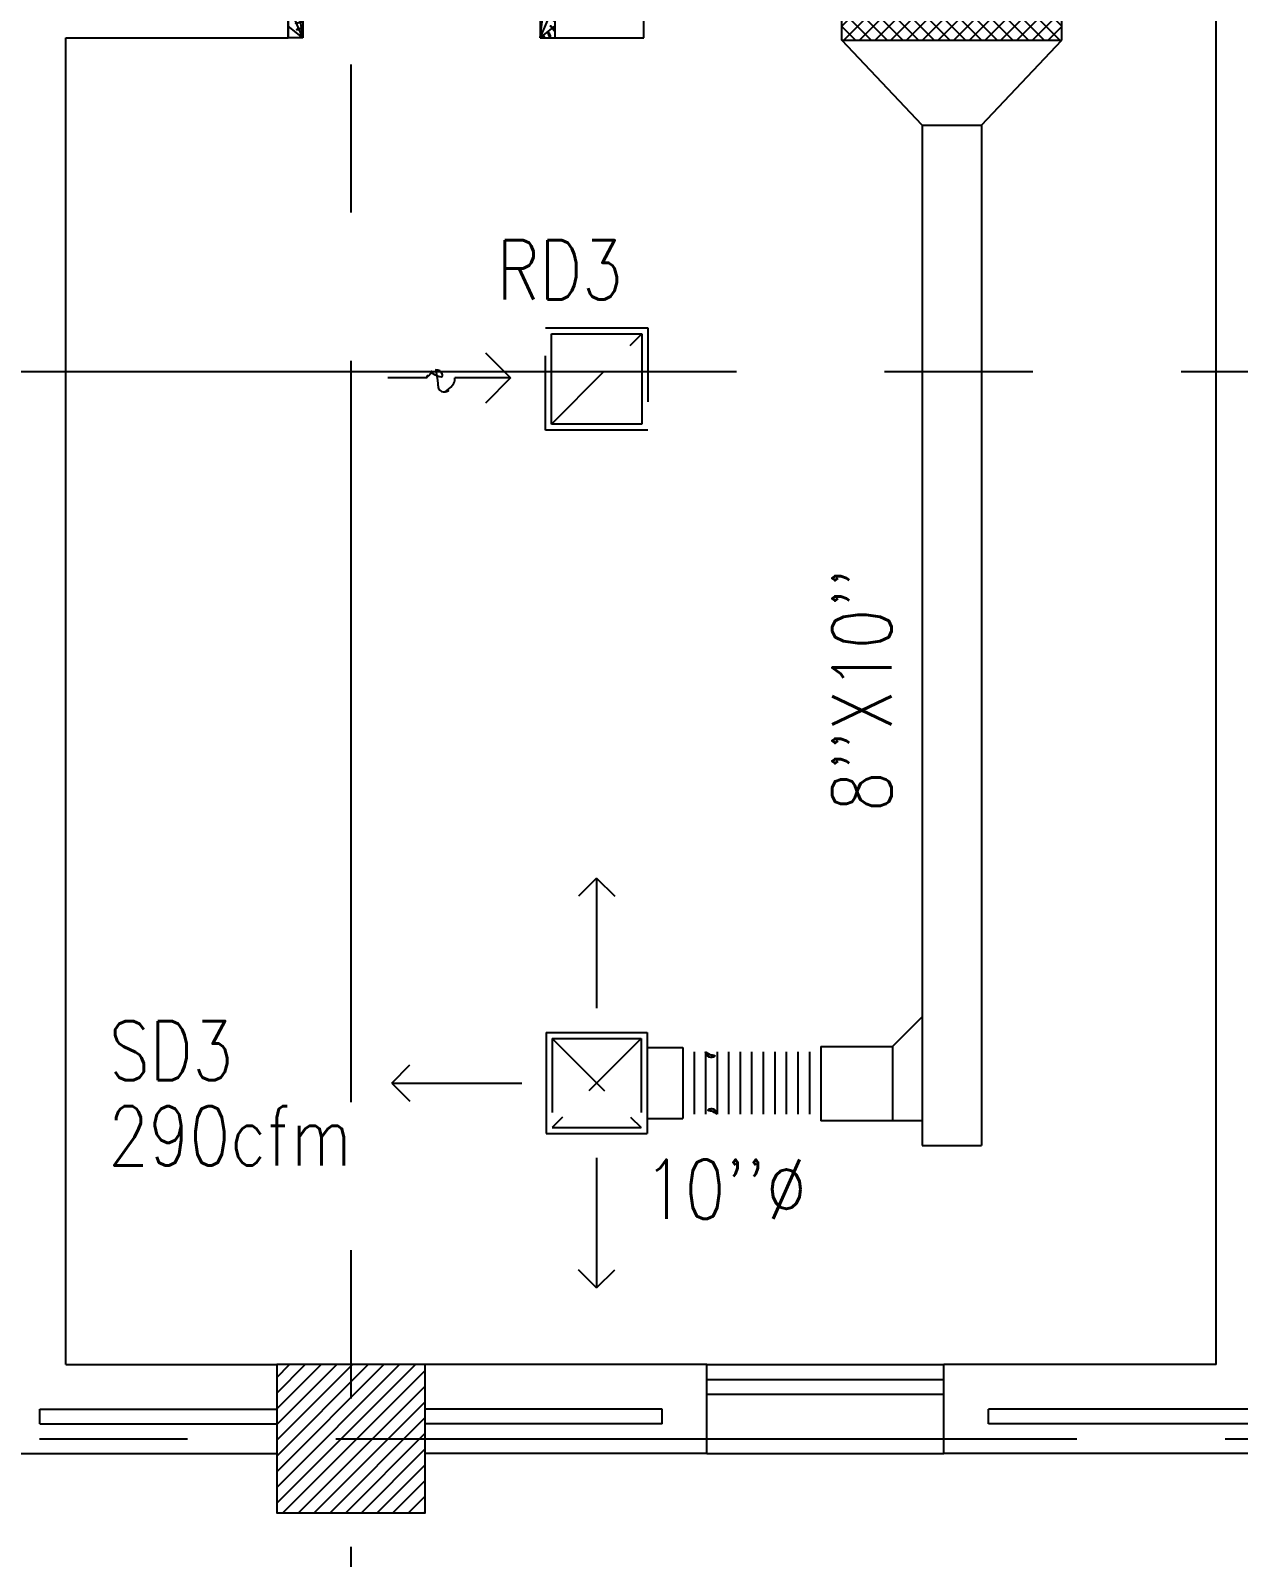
# Model space of a CAD drawing. Extents: x 417866029 to 417866302, y 43498040 to 43498122.
# Drawn here: x 417866064.45 to 417866068.53, y 43498046.29 to 43498051.44 of the extents above; entities that cross this region are included whole.
import ezdxf

# ---------------------------------------------------------------- set-up
doc = ezdxf.new("R2010")
doc.units = 0
doc.header["$MEASUREMENT"] = 0
doc.linetypes.add('CENTERX2', pattern=[4, 2.5, -0.5, 0.5, -0.5])
doc.linetypes.add('HIDDEN', pattern=[0.375, 0.25, -0.125])
doc.layers.get('0').update_dxf_attribs({"linetype": 'CONTINUOUS'})
for name, color, linetype in [('AXES', 11, 'CENTERX2'), ('COL', 7, 'CONTINUOUS'), ('DOOR', 9, 'CONTINUOUS'), ('DUCT', 6, 'CONTINUOUS'), ('FCU', 6, 'CONTINUOUS'), ('HAT', 11, 'CONTINUOUS'), ('INSUL', 9, 'CONTINUOUS'), ('M-AC-FLEX', 7, 'CONTINUOUS'), ('M-EGU.', 2, 'CONTINUOUS'), ('M-TEXT', 2, 'CONTINUOUS'), ('WALL', 9, 'CONTINUOUS'), ('WIN', 9, 'CONTINUOUS')]:
    doc.layers.add(name, color=color, linetype=linetype)
doc.styles.add('ROMANS', font='ROMANS.shx', dxfattribs={"width": 0.6})

# ---------------------------------------------------------------- blocks, each defined once
blk = doc.blocks.new('DOOR90')
at = {"layer": 'DOOR', "color": 7, "linetype": 'ByBlock'}
for p, q in [((-150, 0), (0, 0)), ((-150, 0), (-150, -25)), ((0, -50), (-113.7, 0)), ((0, -50), (-40.1, 0)), ((0, -50), (0, 0)), ((-1000, -25), (-1050, -25)), ((-1050, -75), (-1050, -25)), ((-1050, -25), (-1050, -75)), ((-1000, -42), (-1020, -42)), ((-1020, -42), (-1020, -58)), ((-1000, -25), (-1000, -42)), ((-877.6, -17.8), (-967.6, -17.8)), ((-967.6, -25), (-967.6, -17.8)), ((-955, -8.8), (-890.2, -8.8)), ((-955, -17.8), (-955, -8.8)), ((-955, -17.8), (-890.2, -17.8)), ((-890.2, -17.8), (-890.2, -8.8)), ((-877.6, -25), (-877.6, -17.8)), ((-200, -25), (-150, -25)), ((-200, -42), (-200, -25)), ((-180, -42), (-200, -42)), ((-180, -58), (-180, -42)), ((-150, -25), (-100, -25)), ((-150, -75), (-150, -25)), ((-100, -25), (-100, -50)), ((0, -50), (-100, -36.6)), ((-100, -50), (0, -50)), ((-1000, -75), (-1050, -75)), ((-1000, -58), (-1020, -58)), ((-1000, -58), (-1000, -75)), ((-967.6, -75), (-967.6, -82.2)), ((-877.6, -82.2), (-967.6, -82.2)), ((-955, -82.2), (-890.2, -82.2)), ((-955, -82.2), (-955, -91.2)), ((-955, -91.2), (-890.2, -91.2)), ((-890.2, -82.2), (-890.2, -91.2)), ((-877.6, -75), (-877.6, -82.2)), ((-200, -58), (-180, -58)), ((-200, -75), (-200, -58)), ((-150, -75), (-200, -75)), ((-150, -875), (-100, -875)), ((-150, -900), (-150, -875)), ((0, -850), (-113.7, -900)), ((-100, -875), (-100, -850)), ((0, -850), (-100, -863.4)), ((-100, -850), (0, -850)), ((0, -850), (-40.1, -900)), ((0, -850), (0, -900)), ((-150, -900), (0, -900)), ((0, -900), (-150, -900))]:
    blk.add_line(p, q, dxfattribs=at)
at = {"layer": 'DOOR', "linetype": 'ByBlock'}
for p, q in [((-200, -25), (-1000, -25)), ((-200, -42), (-1000, -42)), ((-200, -58), (-1000, -58)), ((-1000, -75), (-200, -75))]:
    blk.add_line(p, q, dxfattribs=at)
at = {"layer": 'DOOR', "color": 7, "linetype": 'ByBlock'}
for centre in [(-922.6, 23.5), (-922.6, -123.5)]:
    blk.add_circle(centre, 32.4, dxfattribs=at)
for centre, radius, start, end in [((0, -50), 154.4, 161.1053, 166.2858), ((0, -50), 94.4, 148.0182, 180), ((0, -50), 134.4, 158.1598, 169.28), ((0, -50), 114.4, 154.0838, 167.3774), ((0, -50), 74.4, 137.7764, 180), ((0, -50), 54.4, 113.2074, 180), ((0, -50), 34.4, 90, 180), ((0, -50), 14.4, 90, 180), ((0, -850), 134.4, 190.72, 201.8402), ((0, -850), 94.4, 180, 211.9818), ((0, -850), 74.4, 180, 222.2236), ((0, -850), 54.4, 180, 246.7926), ((0, -850), 34.4, 180, 270), ((0, -850), 14.4, 180, 270), ((0, -850), 154.4, 193.7142, 198.8947)]:
    blk.add_arc(centre, radius, start, end, dxfattribs=at)
at = {"layer": 'DOOR', "linetype": 'HIDDEN', "ltscale": 0.5}
blk.add_arc((-222.2, -50), 828.2, 178.2701, 275.003, dxfattribs=at)
blk = doc.blocks.new('*X42')
at = {"color": 0}
for p, q in [((16890.5, -2466.6), (16943.5, -2413.6)), ((16890.5, -2519.6), (16990.5, -2419.6)), ((16990.5, -2512.5), (16891.6, -2413.6)), ((16990.5, -2459.4), (16944.6, -2413.6)), ((16990.5, -2565.5), (16890.5, -2465.5)), ((16890.5, -2572.6), (16990.5, -2472.6)), ((16990.5, -2618.5), (16890.5, -2518.5)), ((16890.5, -2625.7), (16990.5, -2525.7)), ((16990.5, -2671.6), (16890.5, -2571.6)), ((16890.5, -2678.7), (16990.5, -2578.7)), ((16990.5, -2724.6), (16890.5, -2624.6)), ((16890.5, -2731.7), (16990.5, -2631.7)), ((16990.5, -2777.6), (16890.5, -2677.6)), ((16890.5, -2784.8), (16990.5, -2684.8)), ((16990.5, -2830.7), (16890.5, -2730.7)), ((16890.5, -2837.8), (16990.5, -2737.8)), ((16990.5, -2883.7), (16890.5, -2783.7)), ((16890.5, -2890.8), (16990.5, -2790.8)), ((16990.5, -2936.7), (16890.5, -2836.7)), ((16890.5, -2943.9), (16990.5, -2843.9)), ((16990.5, -2989.8), (16890.5, -2889.8)), ((16890.5, -2996.9), (16990.5, -2896.9)), ((16990.5, -3042.8), (16890.5, -2942.8)), ((16890.5, -3049.9), (16990.5, -2949.9)), ((16990.5, -3095.8), (16890.5, -2995.8)), ((16890.5, -3103), (16990.5, -3003)), ((16990.5, -3148.9), (16890.5, -3048.9)), ((16891.5, -3154.9), (16990.5, -3056)), ((16943.5, -3154.9), (16890.5, -3101.9)), ((16944.6, -3154.9), (16990.5, -3109))]:
    blk.add_line(p, q, dxfattribs=at)
blk = doc.blocks.new('WHE06')
at = {"color": 3}
for p, q in [((689, 621.5), (346.1, 621.5)), ((346.1, 621.5), (346.1, 469.1)), ((689, 469.1), (689, 621.5)), ((242.1, 472.2), (242.1, 399.5)), ((60.3, -422.2), (60.3, 422.2)), ((212.3, 437.2), (269.1, 437.2)), ((232.1, 452.2), (232.1, 422.2)), ((232.1, 452.2), (252.1, 452.2)), ((252.1, 452.2), (252.1, 422.2)), ((305, 447.6), (373.3, 447.6)), ((321.1, 457.6), (321.1, 437.6)), ((321.1, 457.6), (346.1, 457.6)), ((321.1, 437.6), (346.1, 437.6)), ((346.1, 430.4), (689, 430.4)), ((811.2, 370.7), (689, 370.7)), ((711.2, -370.7), (711.2, 370.7)), ((811.2, -370.7), (811.2, 370.7)), ((242.1, -472.2), (242.1, -399.5)), ((811.2, -370.7), (689, -370.7)), ((141.6, -437.2), (141.6, -422.2)), ((141.6, -437.2), (196.6, -437.2)), ((196.6, -437.2), (196.6, -422.2)), ((221.4, -437.2), (269.1, -437.2)), ((232.1, -452.2), (232.1, -422.2)), ((232.1, -452.2), (252.1, -452.2)), ((252.1, -452.2), (252.1, -422.2)), ((346.1, -430.4), (689, -430.4))]:
    blk.add_line(p, q, dxfattribs=at)
at = {"color": 6}
for p, q in [((346.1, 469.1), (346.1, -450.8)), ((689, 469.1), (346.1, 469.1)), ((689, -450.8), (689, 469.1)), ((0, -422.2), (0, 422.2)), ((0, 422.2), (346.1, 422.2)), ((0, -422.2), (346.1, -422.2)), ((346.1, -450.8), (689, -450.8))]:
    blk.add_line(p, q, dxfattribs=at)
at = {"color": 11}
blk.add_blockref('*X42', (-16179.3, 2784.3), dxfattribs=at)
blk = doc.blocks.new('*X115')
at = {"color": 0}
for p, q in [((49339.2, 118282.1), (49806.8, 118749.7)), ((49339.2, 118335.2), (49753.8, 118749.7)), ((49339.2, 118388.2), (49700.8, 118749.7)), ((49339.2, 118441.2), (49647.7, 118749.7)), ((49339.2, 118494.3), (49594.7, 118749.7)), ((49339.2, 118547.3), (49541.7, 118749.7)), ((49339.2, 118600.3), (49488.6, 118749.7)), ((49339.2, 118653.4), (49435.6, 118749.7)), ((49339.2, 118706.4), (49382.6, 118749.7)), ((49359.9, 118249.7), (49839.2, 118729.1)), ((49412.9, 118249.7), (49839.2, 118676.1)), ((49465.9, 118249.7), (49839.2, 118623)), ((49519, 118249.7), (49839.2, 118570)), ((49572, 118249.7), (49839.2, 118517)), ((49625, 118249.7), (49839.2, 118463.9)), ((49678.1, 118249.7), (49839.2, 118410.9)), ((49731.1, 118249.7), (49839.2, 118357.9)), ((49784.1, 118249.7), (49839.2, 118304.8)), ((49837.2, 118249.7), (49839.2, 118251.8))]:
    blk.add_line(p, q, dxfattribs=at)
blk = doc.blocks.new('COL50')
at = {"layer": 'COL'}
blk.add_lwpolyline([(-250, 250), (-250, -250), (250, -250), (250, 250)], close=True, dxfattribs=at)

msp = doc.modelspace()

# ---------------------------------------------------------------- linework, layer by layer
at = {"layer": 'AXES'}
for p, q in [((417866065.5337, 43498039.8221), (417866065.5337, 43498118.2996)), ((417866040.3337, 43498050.2864), (417866098.5737, 43498050.2864)), ((417866029.4822, 43498046.6864), (417866099.7737, 43498046.6864))]:
    msp.add_line(p, q, dxfattribs=at)
at = {"layer": 'DUCT', "linetype": 'ByBlock'}
for p, q in [((417866067.4605, 43498051.1175), (417866067.1898, 43498051.404)), ((417866067.6605, 43498051.1175), (417866067.9312, 43498051.404)), ((417866067.4605, 43498051.1175), (417866067.4605, 43498047.6759)), ((417866067.4605, 43498051.1175), (417866067.6605, 43498051.1175)), ((417866067.6605, 43498051.1175), (417866067.6605, 43498047.6759)), ((417866067.4605, 43498047.6759), (417866067.6605, 43498047.6759))]:
    msp.add_line(p, q, dxfattribs=at)
at = {"layer": 'DUCT'}
for p, q in [((417866067.4605, 43498048.1091), (417866067.3605, 43498048.0091)), ((417866067.1191, 43498048.0091), (417866067.3605, 43498048.0091)), ((417866067.1191, 43498048.0091), (417866067.1191, 43498047.7591)), ((417866067.3605, 43498048.0091), (417866067.3605, 43498047.7591)), ((417866067.4605, 43498047.7591), (417866067.1191, 43498047.7591))]:
    msp.add_line(p, q, dxfattribs=at)
at = {"layer": 'INSUL'}
for p, q in [((417866064.4837, 43498046.7864), (417866065.2837, 43498046.7864)), ((417866064.4837, 43498046.7364), (417866064.4837, 43498046.7864)), ((417866066.5837, 43498046.7864), (417866065.7837, 43498046.7864)), ((417866066.5837, 43498046.7364), (417866066.5837, 43498046.7864)), ((417866070.5337, 43498046.7864), (417866067.6837, 43498046.7864)), ((417866067.6837, 43498046.7364), (417866067.6837, 43498046.7864)), ((417866064.4837, 43498046.7364), (417866065.2837, 43498046.7364)), ((417866066.5837, 43498046.7364), (417866065.7837, 43498046.7364)), ((417866070.5337, 43498046.7364), (417866067.6837, 43498046.7364))]:
    msp.add_line(p, q, dxfattribs=at)
at = {"layer": 'M-AC-FLEX', "color": 11}
for p, q in [((417866066.6525, 43498047.9919), (417866066.6525, 43498047.7809)), ((417866066.6915, 43498047.9919), (417866066.6915, 43498047.7809)), ((417866066.7298, 43498047.9919), (417866066.7298, 43498047.7809)), ((417866066.7298, 43498047.9919), (417866066.7298, 43498047.7809)), ((417866066.7688, 43498047.9919), (417866066.7688, 43498047.7809)), ((417866066.7688, 43498047.9919), (417866066.7688, 43498047.7809)), ((417866066.8071, 43498047.9919), (417866066.8071, 43498047.7809)), ((417866066.8461, 43498047.9919), (417866066.8461, 43498047.7809)), ((417866066.8851, 43498047.9919), (417866066.8851, 43498047.7809)), ((417866066.9241, 43498047.9919), (417866066.9241, 43498047.7809)), ((417866066.9631, 43498047.9919), (417866066.9631, 43498047.7809)), ((417866067.0021, 43498047.9919), (417866067.0021, 43498047.7809)), ((417866067.0411, 43498047.9919), (417866067.0411, 43498047.7809)), ((417866067.0801, 43498047.9919), (417866067.0801, 43498047.7809))]:
    msp.add_line(p, q, dxfattribs=at)
at = {"layer": 'M-AC-FLEX'}
for points in [[(417866066.6525, 43498047.9919, 1), (417866066.6915, 43498047.9919, -1.018005), (417866066.7298, 43498047.9919)], [(417866066.9241, 43498047.9919, -1), (417866066.8851, 43498047.9919, 1), (417866066.8461, 43498047.9919, -1), (417866066.8071, 43498047.9919, 1.018005), (417866066.7688, 43498047.9919)], [(417866066.8851, 43498047.9919, 1), (417866066.9241, 43498047.9919, -1), (417866066.9631, 43498047.9919)], [(417866067.0021, 43498047.9919, -1), (417866066.9631, 43498047.9919, 1), (417866066.9241, 43498047.9919)], [(417866066.9631, 43498047.9919, 1), (417866067.0021, 43498047.9919, -1), (417866067.0411, 43498047.9919)], [(417866067.0801, 43498047.9919, -1), (417866067.0411, 43498047.9919, 1), (417866067.0021, 43498047.9919)], [(417866067.0411, 43498047.9919, 1), (417866067.0801, 43498047.9919, -1), (417866067.1191, 43498047.9919, 0.000618), (417866067.1191, 43498047.9919, 0.000618)], [(417866066.6525, 43498047.7809, -1), (417866066.6915, 43498047.7809, 1.018005), (417866066.7298, 43498047.7809)], [(417866066.9241, 43498047.7809, 1), (417866066.8851, 43498047.7809, -1), (417866066.8461, 43498047.7809, 1), (417866066.8071, 43498047.7809, -1.018005), (417866066.7688, 43498047.7809)], [(417866066.8851, 43498047.7809, -1), (417866066.9241, 43498047.7809, 1), (417866066.9631, 43498047.7809)], [(417866067.0021, 43498047.7809, 1), (417866066.9631, 43498047.7809, -1), (417866066.9241, 43498047.7809)], [(417866066.9631, 43498047.7809, -1), (417866067.0021, 43498047.7809, 1), (417866067.0411, 43498047.7809)], [(417866067.0801, 43498047.7809, 1), (417866067.0411, 43498047.7809, -1), (417866067.0021, 43498047.7809)], [(417866067.0411, 43498047.7809, -1), (417866067.0801, 43498047.7809, 1), (417866067.1191, 43498047.7809)]]:
    msp.add_lwpolyline(points, format="xyb", dxfattribs=at)
for centre, start, end in [((417866066.7493, 43498047.9919), 180, 331.5686), ((417866066.7493, 43498047.9919), 208.4314, 0), ((417866066.7493, 43498047.7809), 28.4314, 180.0178), ((417866066.7493, 43498047.7809), 28.4314, 180.0178), ((417866066.7493, 43498047.7809), 359.9822, 151.5686), ((417866066.7493, 43498047.7809), 359.9822, 151.5686)]:
    msp.add_arc(centre, 0.0195, start, end, dxfattribs=at)
at = {"layer": 'M-EGU.', "linetype": 'HIDDEN'}
for p, q in [((417866066.1897, 43498050.089), (417866066.1897, 43498050.4338)), ((417866066.1897, 43498050.4338), (417866066.5345, 43498050.4338)), ((417866066.5345, 43498050.4338), (417866066.5345, 43498050.089)), ((417866066.2097, 43498050.109), (417866066.5145, 43498050.4138)), ((417866066.5345, 43498050.089), (417866066.1897, 43498050.089)), ((417866066.2117, 43498048.0368), (417866066.5125, 43498047.736)), ((417866066.5125, 43498048.0368), (417866066.2117, 43498047.736)), ((417866066.2117, 43498048.0368), (417866066.5125, 43498048.0368)), ((417866066.2117, 43498048.0368), (417866066.2117, 43498047.736)), ((417866066.5125, 43498048.0368), (417866066.5125, 43498047.736)), ((417866066.2117, 43498047.736), (417866066.5125, 43498047.736))]:
    msp.add_line(p, q, dxfattribs=at)
at = {"layer": 'M-EGU.'}
for p, q in [((417866066.2097, 43498050.109), (417866066.2097, 43498050.4138)), ((417866066.2097, 43498050.4138), (417866066.5145, 43498050.4138)), ((417866066.5145, 43498050.4138), (417866066.5145, 43498050.109)), ((417866065.9871, 43498050.3495), (417866066.072, 43498050.2646)), ((417866065.788, 43498050.2646), (417866065.6578, 43498050.2646)), ((417866066.072, 43498050.2646), (417866065.8835, 43498050.2646)), ((417866066.072, 43498050.2646), (417866065.9871, 43498050.1798)), ((417866066.5145, 43498050.109), (417866066.2097, 43498050.109)), ((417866066.3621, 43498048.5776), (417866066.301, 43498048.5165)), ((417866066.3621, 43498048.5776), (417866066.3621, 43498048.1388)), ((417866066.3621, 43498048.5776), (417866066.4232, 43498048.5165)), ((417866066.1917, 43498048.0568), (417866066.5325, 43498048.0568)), ((417866066.1917, 43498048.0568), (417866066.1917, 43498047.716)), ((417866066.5325, 43498048.0568), (417866066.5325, 43498047.716)), ((417866066.5325, 43498048.0064), (417866066.6525, 43498048.0064)), ((417866066.6525, 43498048.0064), (417866066.6525, 43498047.7664)), ((417866065.6709, 43498047.8864), (417866065.732, 43498047.9475)), ((417866065.6709, 43498047.8864), (417866065.732, 43498047.8253)), ((417866065.6709, 43498047.8864), (417866066.1097, 43498047.8864)), ((417866066.5325, 43498047.7664), (417866066.6525, 43498047.7664)), ((417866066.1917, 43498047.716), (417866066.5325, 43498047.716)), ((417866066.3621, 43498047.634), (417866066.3621, 43498047.1952)), ((417866066.3621, 43498047.1952), (417866066.301, 43498047.2563)), ((417866066.3621, 43498047.1952), (417866066.4232, 43498047.2563))]:
    msp.add_line(p, q, dxfattribs=at)
msp.add_lwpolyline([(417866065.788, 43498050.2646, -0.1324), (417866065.8013, 43498050.2839, -0.15664), (417866065.8198, 43498050.2916, -0.736612), (417866065.8349, 43498050.2538, 0.774232), (417866065.8517, 43498050.2173, 0.203349), (417866065.8769, 43498050.2338, 0.193808), (417866065.8835, 43498050.2646)], format="xyb", dxfattribs=at)
at = {"layer": 'WALL'}
for p, q in [((417866066.5212, 43498051.4114), (417866066.5212, 43498052.6114)), ((417866068.4524, 43498046.9364), (417866068.4524, 43498052.6114)), ((417866065.3212, 43498051.5614), (417866065.3212, 43498051.4114)), ((417866066.2212, 43498051.5614), (417866066.2212, 43498051.4114)), ((417866064.5712, 43498046.9364), (417866064.5712, 43498051.4114)), ((417866064.5712, 43498046.9364), (417866064.5712, 43498051.4114)), ((417866064.5712, 43498046.9364), (417866064.5712, 43498051.4114)), ((417866064.5712, 43498051.4114), (417866065.3212, 43498051.4114)), ((417866066.2212, 43498051.4114), (417866066.5212, 43498051.4114)), ((417866068.4524, 43498046.9364), (417866068.4524, 43498051.4114)), ((417866064.5712, 43498046.9364), (417866065.2837, 43498046.9364)), ((417866066.7337, 43498046.9364), (417866065.7828, 43498046.9364)), ((417866066.7337, 43498046.6364), (417866066.7337, 43498046.9364)), ((417866068.4524, 43498046.9364), (417866067.5337, 43498046.9364)), ((417866067.5337, 43498046.6364), (417866067.5337, 43498046.9364)), ((417866064.3337, 43498046.6364), (417866065.2837, 43498046.6364)), ((417866066.7337, 43498046.6364), (417866065.7837, 43498046.6364)), ((417866070.6837, 43498046.6364), (417866067.5337, 43498046.6364))]:
    msp.add_line(p, q, dxfattribs=at)
at = {"layer": 'WALL', "linetype": 'ByBlock', "ltscale": 0.3}
msp.add_lwpolyline([(417866065.2837, 43498046.4364), (417866065.7837, 43498046.4364), (417866065.7837, 43498046.9364), (417866065.2837, 43498046.9364)], close=True, dxfattribs=at)
at = {"layer": 'WIN'}
for p, q in [((417866066.7337, 43498046.9364), (417866067.5337, 43498046.9364)), ((417866066.7337, 43498046.8864), (417866067.5337, 43498046.8864)), ((417866066.7337, 43498046.8364), (417866067.5337, 43498046.8364)), ((417866066.7337, 43498046.6364), (417866067.5337, 43498046.6364))]:
    msp.add_line(p, q, dxfattribs=at)

# ---------------------------------------------------------------- block references
at = {"layer": 'COL', "xscale": 0.0009999871253967285, "yscale": 0.001000002026557922, "zscale": 0.001}
msp.add_blockref('COL50', (417866065.5337, 43498046.6864), dxfattribs=at)
at = {"layer": 'DOOR', "color": 0, "linetype": 'ByBlock', "xscale": 0.001000002026557922, "yscale": 0.001000002026557922, "zscale": 0.001, "rotation": 270}
msp.add_blockref('DOOR90', (417866066.2212, 43498051.4114), dxfattribs=at)
at = {"layer": 'FCU', "linetype": 'ByBlock', "xscale": 0.001000002026557922, "yscale": 0.001000002026557922, "zscale": 0.001, "rotation": 270}
msp.add_blockref('WHE06', (417866067.5605, 43498052.2152), dxfattribs=at)
at = {"layer": 'HAT', "xscale": 0.0009999871253967285, "yscale": 0.001000002026557922, "zscale": 0.001}
msp.add_blockref('*X115', (417866015.9445, 43497928.1867), dxfattribs=at)

# ---------------------------------------------------------------- texts
at = {"layer": 'M-TEXT', "style": 'ROMANS', "width": 0.8}
for s, p in [('RD3', (417866066.0253, 43498050.5293)), ('SD3', (417866064.7176, 43498047.8955)), ('290cfm', (417866064.7143, 43498047.6084)), ("10''%%c", (417866066.5222, 43498047.4282))]:
    msp.add_text(s, height=0.2, dxfattribs=at).set_placement(p)
msp.add_text("8''X10''", height=0.2, rotation=90, dxfattribs=at).set_placement((417866067.3572, 43498048.8006))

doc.saveas('drawing.dxf')
